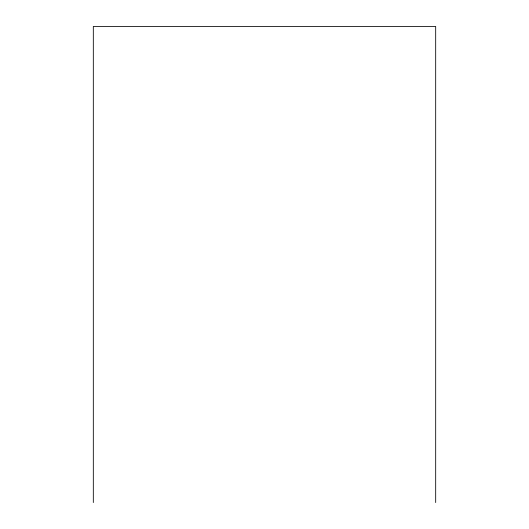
<?xml version="1.0" encoding="UTF-8"?>
<svg xmlns="http://www.w3.org/2000/svg" width="529" height="529" viewBox="0 0 529 529"><rect width="100%" height="100%" fill="white"/><g stroke="black" fill="none" stroke-linecap="round" stroke-linejoin="round"><path stroke-width="0.79" d="M435.684 502.55L435.684 26.45L93.316 26.45L93.316 502.55"/></g></svg>
